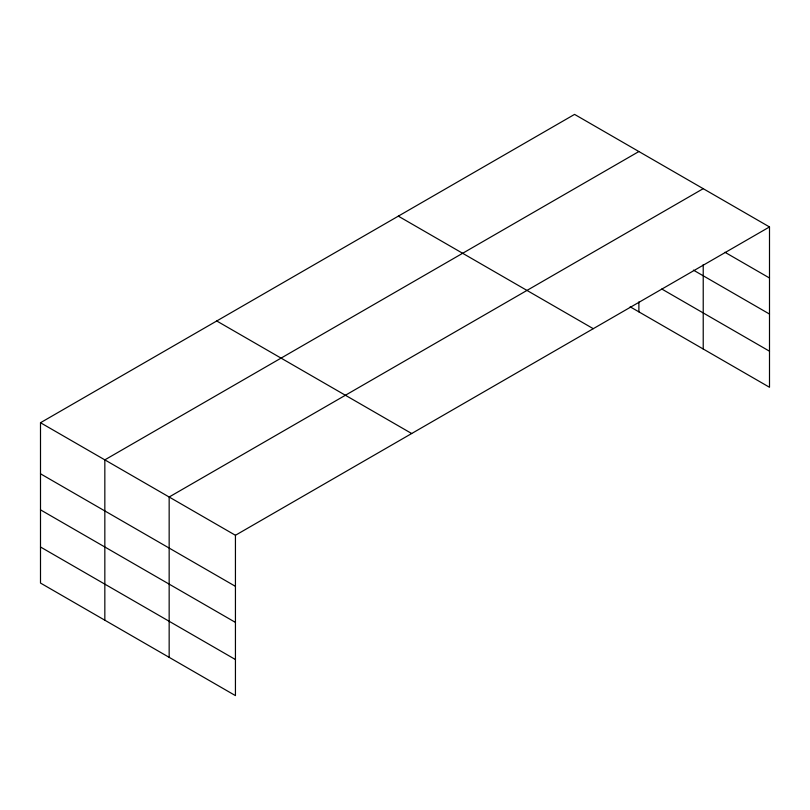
<?xml version="1.0" encoding="UTF-8"?>
<svg xmlns="http://www.w3.org/2000/svg" width="810" height="810" viewBox="0 0 810 810"><rect width="100%" height="100%" fill="white"/><g stroke="black" fill="none" stroke-linecap="round" stroke-linejoin="round"><path stroke-width="1.21" d="M703.222 264.597L703.222 349.009M630.17 306.828L769.5 387.271L769.5 226.942L574.563 114.392L40.5 422.729L40.5 583.058L235.437 695.608L235.437 535.278L40.5 422.729M638.887 151.531L104.834 459.867L104.834 620.197M703.222 188.669L169.158 497.006L169.158 657.345M235.437 535.278L769.5 226.942M724.95 252.274L769.5 278.002M693.411 270.125L769.5 314.057M661.79 289.018L769.5 351.206M398.317 216.148L593.264 328.688M216.736 320.983L411.683 433.522M40.5 473.789L235.437 586.339M40.5 509.844L235.437 622.394M40.5 547.003L235.437 659.542M638.887 301.917L638.887 311.86"/></g></svg>
